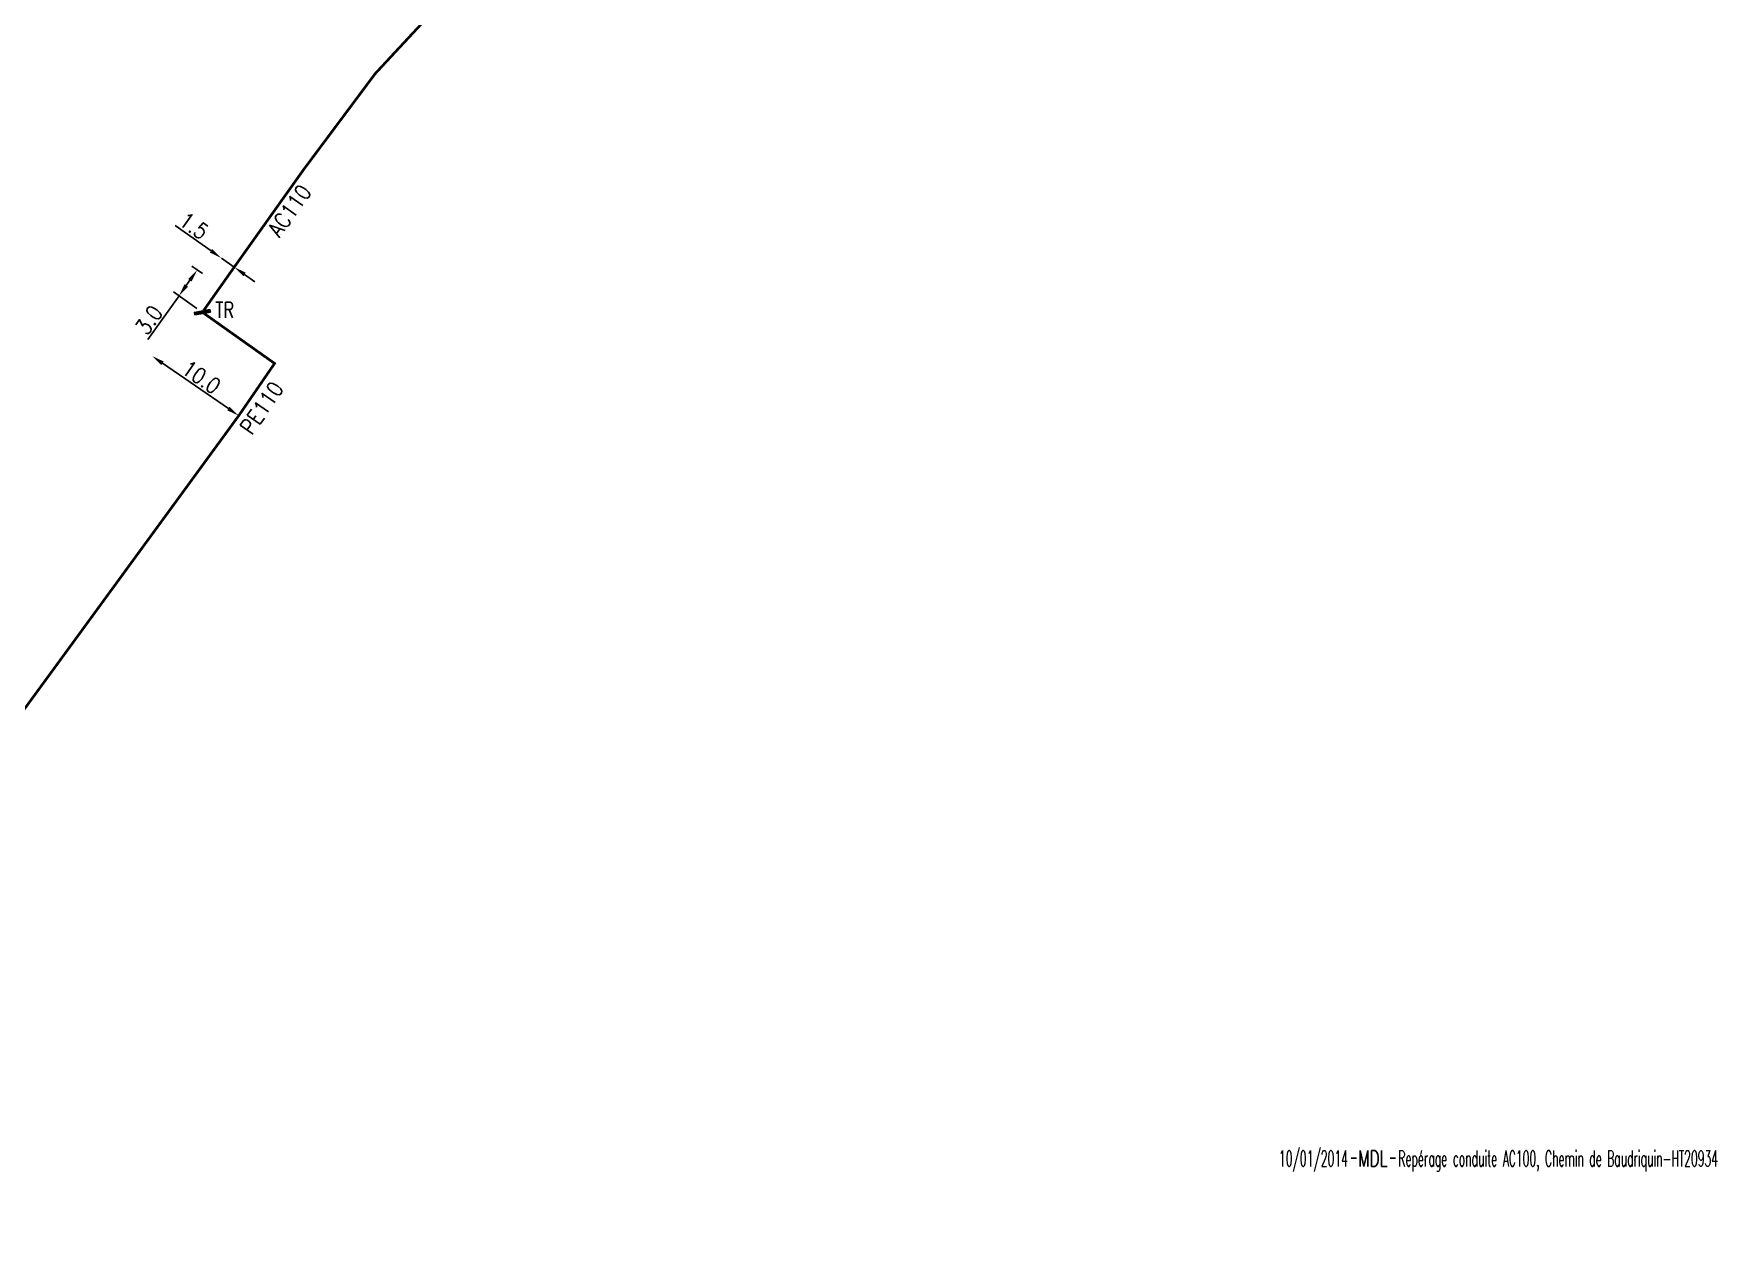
# Model space of a CAD drawing. Header units: millimetres. Extents: x 133011 to 134000, y 141997 to 143001.
# Drawn here: x 133323.1 to 133483.2, y 142755.2 to 142870.7 of the extents above; entities that cross this region are included whole.
import ezdxf
from ezdxf.enums import TextEntityAlignment as Align

# ---------------------------------------------------------------- set-up
doc = ezdxf.new("R2010")
doc.units = ezdxf.units.MM
doc.header["$PDMODE"] = 34
doc.linetypes.add('L_25_AP', pattern=[2000, 1000, 1000])
doc.linetypes.add('L_25_PE', pattern=[2000, 1000, 1000])
doc.layers.get('0').update_dxf_attribs({"linetype": 'CONTINUOUS'})
doc.layers.get('Defpoints').update_dxf_attribs({"linetype": 'CONTINUOUS'})
for name, color, linetype in [('L_150', 1, 'CONTINUOUS'), ('L_340', 7, 'CONTINUOUS'), ('L_910', 7, 'CONTINUOUS')]:
    doc.layers.add(name, color=color, linetype=linetype)
doc.styles.get("Standard").update_dxf_attribs({"font": 'romans.shx', "width": 0.85})
doc.dimstyles.get("Standard").update_dxf_attribs({"dimtxt": 1.5, "dimasz": 1.2, "dimexe": 0.625, "dimexo": 0.625, "dimgap": 0.25, "dimtad": 1, "dimdec": 1, "dimzin": 0, "dimdsep": 46, "dimtxsty": 'Standard', "dimcen": -0.5, "dimadec": 0, "dimazin": 0, "dimtfac": 1, "dimtdec": 1, "dimtmove": 0, "dimatfit": 3, "dimfxl": 0, "dimtolj": 1, "dimtzin": 0, "dimarcsym": 0})

# ---------------------------------------------------------------- blocks, each defined once
blk = doc.blocks.new('*D0')
at = {"layer": 'Defpoints', "color": 0, "linetype": 'Continuous', "transparency": 16777216}
for p in [(133340.91, 142849.4), (133340.91, 142849.4), (133342.13, 142848.54)]:
    blk.add_point(p, dxfattribs=at)
at = {"layer": 'L_150', "color": 0, "linetype": 'Continuous', "lineweight": -2, "transparency": 16777216}
for p, q in [((133339.93, 142850.09), (133336.51, 142852.51)), ((133340.55, 142848.89), (133340.55, 142848.89)), ((133342.13, 142848.54), (133340.91, 142849.4)), ((133341.77, 142848.03), (133341.77, 142848.03)), ((133343.11, 142847.84), (133344.09, 142847.15))]:
    blk.add_line(p, q, dxfattribs=at)
at = {"layer": 'L_150', "color": 0, "linetype": 'Continuous', "transparency": 16777216}
for points in [[(133340.04, 142850.26), (133339.81, 142849.93), (133340.91, 142849.4)], [(133343.23, 142848.01), (133343, 142847.68), (133342.13, 142848.54)]]:
    blk.add_solid(points, dxfattribs=at)
at = {"layer": 'L_150', "color": 0, "linetype": 'Continuous', "transparency": 16777216, "insert": (133338.3, 142852.47), "char_height": 1.5, "attachment_point": 5, "rotation": 324.7594}
blk.add_mtext('\\A1;1.5', dxfattribs=at)
blk = doc.blocks.new('*D1')
at = {"layer": 'Defpoints', "color": 0, "linetype": 'Continuous', "transparency": 16777216}
for p in [(133338.61, 142848.27), (133339.61, 142847.56), (133339.1, 142844.25)]:
    blk.add_point(p, dxfattribs=at)
at = {"layer": 'L_340', "color": 0, "linetype": 'Continuous', "lineweight": -2, "transparency": 16777216}
for p, q in [((133339.1, 142847.93), (133338.1, 142848.63)), ((133337.92, 142847.29), (133337.57, 142846.8)), ((133336.88, 142845.82), (133333.92, 142841.65)), ((133338.59, 142844.61), (133336.37, 142846.18))]:
    blk.add_line(p, q, dxfattribs=at)
at = {"layer": 'L_340', "color": 0, "linetype": 'Continuous', "transparency": 16777216}
for points in [[(133337.76, 142847.41), (133338.08, 142847.17), (133338.61, 142848.27)], [(133337.41, 142846.92), (133337.74, 142846.68), (133336.88, 142845.82)]]:
    blk.add_solid(points, dxfattribs=at)
at = {"layer": 'L_340', "color": 0, "linetype": 'Continuous', "transparency": 16777216, "insert": (133334.02, 142843.52), "char_height": 1.5, "attachment_point": 5, "rotation": 54.6701}
blk.add_mtext('\\A1;3.0', dxfattribs=at)
blk = doc.blocks.new('L_340_19')
at = {"linetype": 'Continuous'}
blk.add_hatch(color=0, dxfattribs=at).paths.add_polyline_path([(0.125, 0.75), (-0.125, 0.75), (-0.125, -0.75), (0.125, -0.75)])
at = {"color": 0, "linetype": 'Continuous'}
blk.add_lwpolyline([(-0.125, 0.75), (0.125, 0.75), (0.125, -0.75), (-0.125, -0.75)], close=True, dxfattribs=at)
at = {"color": 0, "linetype": 'Continuous', "width": 0.75}
for tag, height, flags, p in [('TR', 1.5, 8, (0, 3)), ('DEF_LEG', 1.2, 3, (0, -5)), ('DEF_COUP', 1.2, 3, (0, -7.5)), ('DEF_TYPE', 1.2, 3, (0, -10))]:
    blk.add_attdef(tag, text='', height=height, dxfattribs=dict(at, flags=flags)).set_placement(p, align=Align.MIDDLE)
blk = doc.blocks.new('*D47')
at = {"layer": 'Defpoints', "color": 0, "linetype": 'Continuous', "transparency": 16777216}
for p in [(133334.33, 142840.08), (133334.33, 142840.08), (133342.56, 142834.41)]:
    blk.add_point(p, dxfattribs=at)
at = {"layer": 'L_150', "color": 0, "linetype": 'Continuous', "lineweight": -2, "transparency": 16777216}
blk.add_line((133341.58, 142835.09), (133335.32, 142839.4), dxfattribs=at)
at = {"layer": 'L_150', "color": 0, "linetype": 'Continuous', "transparency": 16777216}
for points in [[(133335.43, 142839.56), (133335.2, 142839.23), (133334.33, 142840.08)], [(133341.69, 142835.25), (133341.46, 142834.92), (133342.56, 142834.41)]]:
    blk.add_solid(points, dxfattribs=at)
at = {"layer": 'L_150', "color": 0, "linetype": 'Continuous', "transparency": 16777216, "insert": (133339.01, 142838.07), "char_height": 1.5, "attachment_point": 5, "rotation": 325.4426}
blk.add_mtext('\\A1;10.0', dxfattribs=at)
blk = doc.blocks.new('GIS_MODF')
at = {"color": 0, "linetype": 'Continuous', "flags": 128}
for points in [[(-2.18, -0.01), (-1.68, -0.01)], [(1.52, -0.01), (2.02, -0.01)]]:
    blk.add_lwpolyline(points, dxfattribs=at)
at = {"color": 0, "linetype": 'Continuous', "width": 0.5}
blk.add_attdef('DATE', text='', height=1.5, dxfattribs=at).set_placement((-2.5, -0.8), align=Align.RIGHT)
at = {"color": 0, "linetype": 'Continuous', "width": 1.771291}
blk.add_attdef('USER', text='', height=1.5, dxfattribs=at).set_placement((-1.51, -0.8), (1.28, -0.8), align=Align.FIT)
at = {"color": 0, "linetype": 'Continuous', "width": 0.5}
blk.add_attdef('DESC', (2.29, -0.8), '', height=1.5, dxfattribs=at)

msp = doc.modelspace()

# ---------------------------------------------------------------- linework, layer by layer
at = {"layer": 'L_150', "linetype": 'L_25_AP', "const_width": 0.25, "flags": 128}
msp.add_lwpolyline([(133339.21, 142844.4), (133342.13, 142848.54), (133348.76, 142857.86), (133355.54, 142866.95), (133364.78, 142876.89), (133382.98, 142895.69), (133398.55, 142909.54), (133400.78, 142908.53), (133422.58, 142925.17), (133424.33, 142926.46), (133426.6, 142930.2), (133426.73, 142930.42)], dxfattribs=at)
at = {"layer": 'L_150', "linetype": 'L_25_PE', "const_width": 0.25, "flags": 128}
msp.add_lwpolyline([(133339.24, 142844.15), (133345.97, 142839.38), (133342.56, 142834.41), (133314.02, 142795.33), (133311.3, 142791.46, -0.627215), (133308.71, 142787.9), (133308.71, 142787.9), (133308.71, 142787.9), (133308.71, 142787.9), (133282.61, 142754.96), (133282.61, 142754.96, -0.030995), (133265.49, 142737.45), (133265.49, 142737.45, -0.363268), (133262.31, 142734.4), (133262.31, 142734.4, -0.019141), (133231.38, 142707.07), (133230.66, 142704.98), (133230.66, 142704.98), (133229.54, 142704.08), (133228.84, 142703.51), (133228.38, 142703.58), (133227.91, 142703.64), (133226.41, 142702.42), (133226.41, 142702.42), (133211.32, 142693.98), (133191.96, 142677.79), (133185.44, 142670.94), (133185.93, 142669.83), (133184.27, 142668.39), (133183.88, 142668.36)], format="xyb", dxfattribs=at)

# ---------------------------------------------------------------- block references
at = {"layer": 'L_340'}
ref = msp.add_blockref('L_340_19', (133339.1, 142844.25), dxfattribs=dict(at, rotation=100.4756268192821))
ref.add_attrib('TR', 'TR', dxfattribs={"layer": '0', "color": 0, "linetype": 'Continuous', "height": 1.5, "width": 0.75, "flags": 8}).set_placement((133341.23, 142844.47), align=Align.MIDDLE)
at = {"layer": 'L_910'}
ref = msp.add_blockref('GIS_MODF', (133450.53, 142763.8), dxfattribs=at)
ref.add_attrib('DATE', '10/01/2014', dxfattribs={"layer": '0', "color": 0, "linetype": 'Continuous', "height": 1.5, "width": 0.5}).set_placement((133448.03, 142763), align=Align.RIGHT)
ref.add_attrib('USER', 'MDL', dxfattribs={"layer": '0', "color": 0, "linetype": 'Continuous', "height": 1.5, "width": 0.638826}).set_placement((133449.02, 142763), (133451.81, 142763), align=Align.FIT)
ref.add_attrib('DESC', 'Repérage conduite AC100, Chemin de Baudriquin-HT20934', (133452.82, 142763), dxfattribs={"layer": '0', "color": 0, "linetype": 'Continuous', "height": 1.5, "width": 0.5})

# ---------------------------------------------------------------- texts
at = {"layer": 'L_150', "linetype": 'Continuous', "width": 0.85}
for s, rotation, p in [('AC110', 54.5875, (133347.38, 142853.91)), ('PE110', 55.5332, (133344.75, 142835.15))]:
    msp.add_text(s, height=1.5, rotation=rotation, dxfattribs=at).set_placement(p, align=Align.MIDDLE)

# ---------------------------------------------------------------- dimensions: what is measured, and where the dimension line sits
at = {"layer": 'L_150', "linetype": 'Continuous'}
for base, p1, p2, angle, picture, middle in [((133340.91, 142849.4), (133342.13, 142848.54), (133340.91, 142849.4), 324.7594, '*D0', (133337.73, 142851.65)), ((133334.33, 142840.08), (133342.56, 142834.41), (133334.33, 142840.08), 325.4426, '*D47', (133338.45, 142837.24))]:
    dim = msp.add_linear_dim(base=base, p1=p1, p2=p2, angle=angle, dimstyle='Standard', dxfattribs=at)
    dim.commit()
    dim.dimension.update_dxf_attribs({"geometry": picture, "text_midpoint": middle, "dimtype": 160})
at = {"layer": 'L_340', "linetype": 'Continuous'}
dim = msp.add_linear_dim(base=(133338.61, 142848.27), p1=(133339.1, 142844.25), p2=(133339.61, 142847.56), angle=234.6701, dimstyle='Standard', dxfattribs=at)
dim.commit()
dim.dimension.update_dxf_attribs({"geometry": '*D1', "text_midpoint": (133334.84, 142842.94), "dimtype": 160})

doc.saveas('drawing.dxf')
